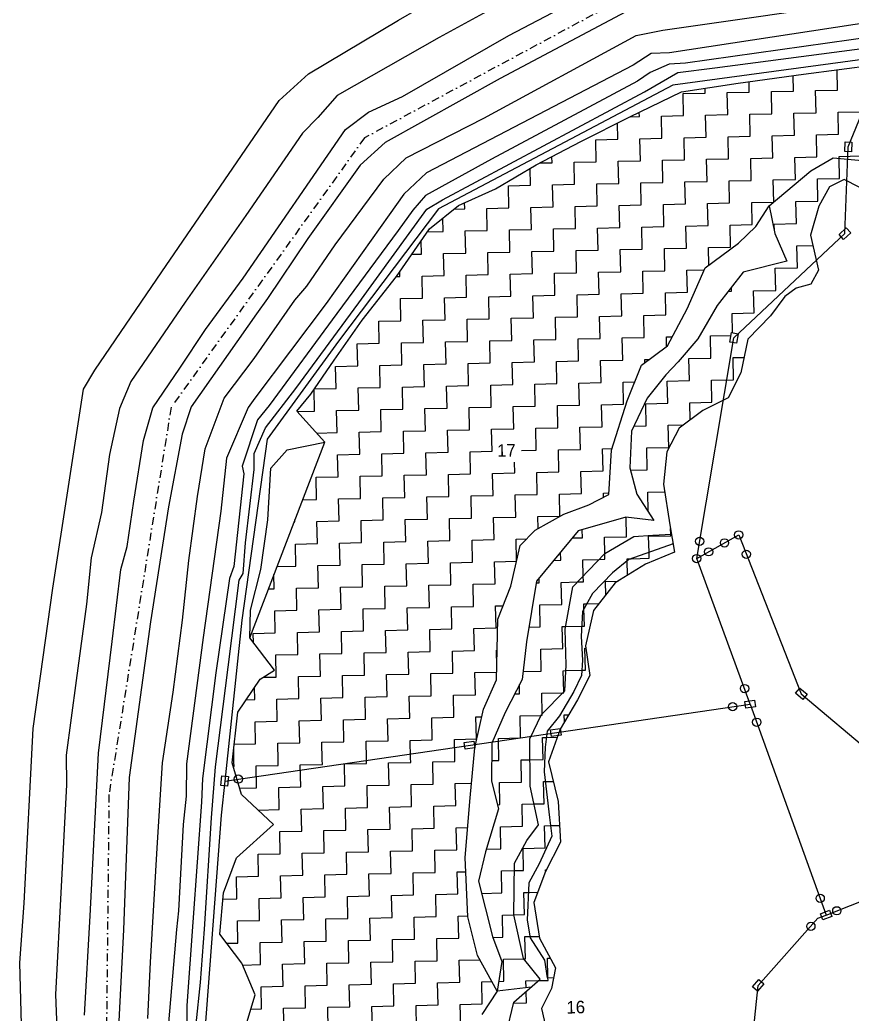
# Model space of a CAD drawing. Header units: metres. Extents: x 307416 to 309442, y 1927193 to 1928840.
# Drawn here: x 307416 to 307945, y 1927601 to 1928232 of the extents above; entities that cross this region are included whole.
import ezdxf

# ---------------------------------------------------------------- set-up
doc = ezdxf.new("R2010")
doc.units = ezdxf.units.M
doc.linetypes.add('DASHDOT', pattern=[1, 0.5, -0.25, 0, -0.25])
for name, color, linetype in [('LINE_WATER', 4, 'Continuous'), ('POLY_HATCH', 12, 'Continuous'), ('POLY_PARCEL', 6, 'Continuous'), ('POLY_WATER', 4, 'Continuous'), ('TEXT_PARCEL', 7, 'Continuous'), ('V_BOUND_LINE', 7, 'Continuous'), ('V_BOUND_STREAM_LINE', 7, 'DASHDOT')]:
    doc.layers.add(name, color=color, linetype=linetype)
doc.styles.add('TEXT_MAP', font='')
doc.styles.get('TEXT_MAP').set_extended_font_data('Kruti Dev 050')

msp = doc.modelspace()

# ---------------------------------------------------------------- linework, layer by layer
for points in [[(307944.34, 1928154.6), (307944.1, 1928148.45), (307939.85, 1928148.61), (307940.09, 1928154.76)], [(307943.67, 1928097.02), (307939.19, 1928092.81), (307936.28, 1928095.91), (307940.76, 1928100.12)], [(307872.11, 1928032.89), (307871.09, 1928026.82), (307866.89, 1928027.53), (307867.92, 1928033.6)], [(307911.31, 1927807.83), (307916, 1927803.86), (307913.25, 1927800.61), (307908.56, 1927804.59)], [(307883.18, 1927795.96), (307877.09, 1927795.07), (307876.48, 1927799.28), (307882.56, 1927800.17)], [(307753.01, 1927781.19), (307759.1, 1927782.08), (307759.71, 1927777.87), (307753.63, 1927776.98)], [(307698.13, 1927773.15), (307704.21, 1927774.04), (307704.83, 1927769.83), (307698.74, 1927768.94)], [(307543.5, 1927745.88), (307544.15, 1927752), (307548.38, 1927751.54), (307547.73, 1927745.43)], [(307924.46, 1927664.47), (307930.19, 1927666.72), (307931.75, 1927662.76), (307926.02, 1927660.51)], [(307881.3, 1927618.05), (307885.39, 1927622.65), (307888.57, 1927619.82), (307884.48, 1927615.22)]]:
    msp.add_lwpolyline(points, close=True)
for centre in [(307872.51, 1927905.08), (307847.68, 1927901.02), (307863.47, 1927899.99), (307853.45, 1927894.34), (307877.36, 1927892.78), (307845.82, 1927890.04), (307876.21, 1927807.46), (307868.66, 1927795.98), (307883.98, 1927786.1), (307554.55, 1927749.97), (307924.28, 1927674.23), (307934.84, 1927666.29), (307918.35, 1927656.46)]:
    msp.add_circle(centre, 2.63)
at = {"layer": 'LINE_WATER'}
for p, q in [((307768.01, 1928268.06), (307682.15, 1928220.96)), ((307726.53, 1928222.31), (307795.94, 1928258.85)), ((307824.22, 1928225.76), (307963.18, 1928245.88)), ((307800.86, 1928237.42), (307720.98, 1928194.97)), ((307965.95, 1928232.23), (307828.59, 1928211.27)), ((307658.84, 1928183.61), (307726.53, 1928222.31)), ((307710.5, 1928169.9), (307807.36, 1928222.41)), ((307807.36, 1928222.41), (307824.22, 1928225.76)), ((307966.71, 1928222.74), (307838.7, 1928204.66)), ((307682.15, 1928220.96), (307617.4, 1928184.26)), ((307816.91, 1928210.84), (307805.38, 1928203.52)), ((307828.59, 1928211.27), (307816.91, 1928210.84)), ((307857.25, 1928201.77), (307960.8, 1928215.47)), ((307805.38, 1928203.52), (307674.16, 1928135.15)), ((307828.22, 1928204.03), (307816.25, 1928198.86)), ((307838.7, 1928204.66), (307828.22, 1928204.03)), ((307816.25, 1928198.86), (307808.27, 1928193.24)), ((307812.57, 1928186.59), (307833.91, 1928198.8)), ((307833.91, 1928198.8), (307857.25, 1928201.77)), ((307720.98, 1928194.97), (307647.91, 1928154.34)), ((307808.27, 1928193.24), (307715.48, 1928143.84)), ((307617.4, 1928184.26), (307605.17, 1928170.17)), ((307684.22, 1928117.97), (307812.57, 1928186.59)), ((307637.34, 1928173.58), (307658.84, 1928183.61)), ((307622.71, 1928162.54), (307637.34, 1928173.58)), ((307605.17, 1928170.17), (307595.43, 1928160.27)), ((307661.27, 1928144.65), (307710.5, 1928169.9)), ((307557.69, 1928068.23), (307622.71, 1928162.54)), ((307595.43, 1928160.27), (307559.22, 1928107.94)), ((307647.91, 1928154.34), (307632.06, 1928139.91)), ((307632.06, 1928139.91), (307598.69, 1928093.45)), ((307646.96, 1928131.03), (307661.27, 1928144.65)), ((307715.48, 1928143.84), (307673.5, 1928120.63)), ((307674.16, 1928135.15), (307659.81, 1928121.52)), ((307616.07, 1928089.28), (307646.96, 1928131.03)), ((307659.81, 1928121.52), (307650.39, 1928108.31)), ((307673.5, 1928120.63), (307665.34, 1928111.3)), ((307674.39, 1928112.05), (307684.22, 1928117.97)), ((307631.09, 1928052.47), (307674.39, 1928112.05)), ((307665.34, 1928111.3), (307656.2, 1928098.49)), ((307559.22, 1928107.94), (307520.73, 1928052.97)), ((307650.39, 1928108.31), (307610.3, 1928052)), ((307656.2, 1928098.49), (307617.13, 1928045.77)), ((307598.69, 1928093.45), (307573.16, 1928055.17)), ((307598.15, 1928063.18), (307616.07, 1928089.28)), ((307533.71, 1928035.54), (307557.69, 1928068.23)), ((307590.47, 1928054.1), (307598.15, 1928063.18)), ((307520.73, 1928052.97), (307486.29, 1928002.48)), ((307564.51, 1928017.23), (307590.47, 1928054.1)), ((307610.3, 1928052), (307565.03, 1927991.95)), ((307573.16, 1928055.17), (307566, 1928045.59)), ((307591.13, 1927998), (307631.09, 1928052.47)), ((307566, 1928045.59), (307524.5, 1927986.42)), ((307617.13, 1928045.77), (307574.07, 1927987.26)), ((307517.31, 1928011.03), (307533.71, 1928035.54)), ((307545.55, 1927991.88), (307564.51, 1928017.23)), ((307500.15, 1927985.72), (307517.31, 1928011.03)), ((307486.29, 1928002.48), (307479.04, 1927985.4)), ((307571.9, 1927973.04), (307591.13, 1927998)), ((307533.46, 1927959.71), (307545.55, 1927991.88)), ((307565.03, 1927991.95), (307560.71, 1927986.1)), ((307479.04, 1927985.4), (307472.7, 1927956.07)), ((307494.28, 1927965.05), (307500.15, 1927985.72)), ((307524.5, 1927986.42), (307518.81, 1927969.11)), ((307560.71, 1927986.1), (307547.1, 1927953.73)), ((307574.07, 1927987.26), (307566.7, 1927978.21)), ((307566.7, 1927978.21), (307556.99, 1927948.81)), ((307564.69, 1927956.83), (307571.9, 1927973.04)), ((307488.15, 1927926.43), (307494.28, 1927965.05)), ((307518.81, 1927969.11), (307510.26, 1927922.94)), ((307528.7, 1927929.38), (307533.46, 1927959.71)), ((307564.51, 1927946.61), (307564.69, 1927956.83)), ((307472.7, 1927956.07), (307467.57, 1927919.27)), ((307547.1, 1927953.73), (307543.39, 1927920.26)), ((307556.99, 1927948.81), (307558.03, 1927943.93)), ((307559.17, 1927900.08), (307564.51, 1927946.61)), ((307558.03, 1927943.93), (307551.76, 1927885.03)), ((307484, 1927897.79), (307488.15, 1927926.43)), ((307523, 1927888.83), (307528.7, 1927929.38)), ((307467.57, 1927919.27), (307461.09, 1927890.59)), ((307510.26, 1927922.94), (307498.81, 1927849.97)), ((307543.39, 1927920.26), (307532.16, 1927839.91)), ((307557.61, 1927880.54), (307559.17, 1927900.08)), ((307479.79, 1927883.1), (307484, 1927897.79)), ((307461.09, 1927890.59), (307458.12, 1927861.07)), ((307519.05, 1927850.9), (307523, 1927888.83)), ((307474.47, 1927837.39), (307479.79, 1927883.1)), ((307551.76, 1927885.03), (307548.88, 1927877.41)), ((307548.88, 1927877.41), (307540.25, 1927817.4)), ((307548.17, 1927821.05), (307555.18, 1927876.38)), ((307555.18, 1927876.38), (307557.61, 1927880.54)), ((307458.12, 1927861.07), (307451.43, 1927812.62)), ((307498.81, 1927849.97), (307485.23, 1927751)), ((307513.21, 1927805.18), (307519.05, 1927850.9)), ((307465.69, 1927766.42), (307474.47, 1927837.39)), ((307532.16, 1927839.91), (307521.59, 1927759.58)), ((307540.01, 1927757.74), (307548.17, 1927821.05)), ((307451.43, 1927812.62), (307445.12, 1927765.08)), ((307540.25, 1927817.4), (307531.77, 1927750.24)), ((307506.32, 1927760.21), (307513.21, 1927805.18)), ((307445.12, 1927765.08), (307445.27, 1927746.22)), ((307460.35, 1927663.1), (307465.69, 1927766.42)), ((307503.29, 1927709.77), (307506.32, 1927760.21)), ((307521.59, 1927759.58), (307521.38, 1927739.18)), ((307537.54, 1927725.32), (307540.01, 1927757.74)), ((307485.23, 1927751), (307481.55, 1927654.18)), ((307531.77, 1927750.24), (307531.18, 1927735.24)), ((307445.27, 1927746.22), (307441.92, 1927681.7)), ((307521.38, 1927739.18), (307519.48, 1927721.05)), ((307531.18, 1927735.24), (307525.56, 1927659.11)), ((307532.99, 1927654.66), (307537.54, 1927725.32)), ((307519.48, 1927721.05), (307516.57, 1927666.22)), ((307498.77, 1927633.72), (307503.29, 1927709.77)), ((307441.92, 1927681.7), (307438.39, 1927613.04)), ((307516.57, 1927666.22), (307515.35, 1927654.51)), ((307456.83, 1927600), (307460.35, 1927663.1)), ((307481.55, 1927654.18), (307478.23, 1927587.84)), ((307515.35, 1927654.51), (307510.24, 1927595.03)), ((307525.56, 1927659.11), (307521.82, 1927606.11)), ((307530.42, 1927620.78), (307532.99, 1927654.66)), ((307497.1, 1927597.91), (307498.77, 1927633.72)), ((307527.68, 1927594.59), (307530.42, 1927620.78)), ((307438.39, 1927613.04), (307440.32, 1927561.16)), ((307521.82, 1927606.11), (307521.94, 1927582.64))]:
    msp.add_line(p, q, dxfattribs=at)
at = {"layer": 'POLY_HATCH'}
for p, q in [((307913.62, 1928197.77), (307960.08, 1928203.89)), ((307872.07, 1928192.11), (307913.62, 1928197.77)), ((307836.14, 1928186.57), (307872.07, 1928192.11)), ((307803.26, 1928170.56), (307836.14, 1928186.57)), ((307772.13, 1928154.95), (307803.26, 1928170.56)), ((307743.8, 1928140.09), (307772.13, 1928154.95)), ((307717.94, 1928124.94), (307743.8, 1928140.09)), ((307918.24, 1928136.45), (307932.53, 1928144.72)), ((307932.53, 1928144.72), (307951.02, 1928142.96)), ((307891.96, 1928114.09), (307918.24, 1928136.45)), ((307939.55, 1928130.88), (307930.29, 1928126.14)), ((307949.02, 1928126.02), (307939.55, 1928130.88)), ((307694.43, 1928114.41), (307717.94, 1928124.94)), ((307930.29, 1928126.14), (307923.34, 1928113.96)), ((307675.95, 1928099.43), (307694.43, 1928114.41)), ((307883.42, 1928101.06), (307891.96, 1928114.09)), ((307891.96, 1928114.09), (307895.55, 1928096.52)), ((307923.34, 1928113.96), (307918.13, 1928095.41)), ((307654.99, 1928069.28), (307675.95, 1928099.43)), ((307872.43, 1928090.39), (307883.42, 1928101.06)), ((307895.55, 1928096.52), (307903.16, 1928079.04)), ((307851.11, 1928074.68), (307872.43, 1928090.39)), ((307918.13, 1928095.41), (307923.17, 1928073.35)), ((307903.16, 1928079.04), (307875.24, 1928072)), ((307839.65, 1928048.76), (307851.11, 1928074.68)), ((307875.24, 1928072), (307858.86, 1928050.78)), ((307923.17, 1928073.35), (307918.28, 1928064.42)), ((307633.27, 1928041.58), (307654.99, 1928069.28)), ((307918.28, 1928064.42), (307908.98, 1928061.81)), ((307908.98, 1928061.81), (307901.87, 1928056.58)), ((307901.87, 1928056.58), (307892.78, 1928044.35)), ((307827.34, 1928025.22), (307839.65, 1928048.76)), ((307858.86, 1928050.78), (307846.49, 1928029.65)), ((307615.37, 1928016.07), (307633.27, 1928041.58)), ((307892.78, 1928044.35), (307878.4, 1928029.34)), ((307846.49, 1928029.65), (307833.99, 1928014.94)), ((307878.4, 1928029.34), (307873.78, 1928008.13)), ((307810.77, 1928012.82), (307827.34, 1928025.22)), ((307600.55, 1927994.49), (307615.37, 1928016.07)), ((307833.99, 1928014.94), (307826.15, 1928006.74)), ((307801.64, 1927990.16), (307810.77, 1928012.82)), ((307873.78, 1928008.13), (307865.84, 1927992.19)), ((307826.15, 1928006.74), (307814.44, 1927992.05)), ((307591.82, 1927983.59), (307600.55, 1927994.49)), ((307791.68, 1927958.95), (307801.64, 1927990.16)), ((307814.44, 1927992.05), (307804.48, 1927970.97)), ((307865.84, 1927992.19), (307849.7, 1927984.09)), ((307609.48, 1927964.1), (307591.82, 1927983.59)), ((307849.7, 1927984.09), (307834.71, 1927972.8)), ((307804.48, 1927970.97), (307803.39, 1927947.68)), ((307834.71, 1927972.8), (307826.74, 1927957.93)), ((307561.77, 1927839.79), (307609.48, 1927964.1)), ((307585.68, 1927959.21), (307609.48, 1927964.1)), ((307609.48, 1927964.1), (307609.48, 1927964.1)), ((307575.21, 1927947.57), (307585.68, 1927959.21)), ((307789.9, 1927930.84), (307791.68, 1927958.95)), ((307826.74, 1927957.93), (307824.79, 1927937.31)), ((307573.3, 1927914.68), (307575.21, 1927947.57)), ((307803.39, 1927947.68), (307807.77, 1927930.93)), ((307824.79, 1927937.31), (307828.84, 1927911.49)), ((307777.21, 1927924.14), (307789.9, 1927930.84)), ((307807.77, 1927930.93), (307818.56, 1927914.33)), ((307761.3, 1927918.17), (307777.21, 1927924.14)), ((307568.9, 1927883.15), (307573.3, 1927914.68)), ((307743.07, 1927908.14), (307761.3, 1927918.17)), ((307800.87, 1927916.34), (307770.58, 1927907.65)), ((307818.56, 1927914.33), (307800.87, 1927916.34)), ((307733.66, 1927898.31), (307743.07, 1927908.14)), ((307770.58, 1927907.65), (307744.01, 1927875.78)), ((307828.84, 1927911.49), (307831.63, 1927894.18)), ((307787.5, 1927893.31), (307805.85, 1927904.11)), ((307805.85, 1927904.11), (307817.85, 1927904.92)), ((307817.85, 1927904.92), (307829.8, 1927905.55)), ((307727.81, 1927872.51), (307733.66, 1927898.31)), ((307830.79, 1927899.4), (307802.69, 1927889.44)), ((307831.63, 1927894.18), (307813.34, 1927886.57)), ((307767.2, 1927872.1), (307787.5, 1927893.31)), ((307802.69, 1927889.44), (307792.33, 1927881.05)), ((307562.26, 1927857.19), (307568.9, 1927883.15)), ((307792.33, 1927881.05), (307779.7, 1927867.85)), ((307813.34, 1927886.57), (307794.08, 1927874.65)), ((307744.01, 1927875.78), (307737.65, 1927837.13)), ((307794.08, 1927874.65), (307780.29, 1927856.98)), ((307719.46, 1927851.47), (307727.81, 1927872.51)), ((307762.33, 1927845.21), (307767.2, 1927872.1)), ((307779.7, 1927867.85), (307773.15, 1927856.49)), ((307561.77, 1927839.79), (307562.26, 1927857.19)), ((307773.15, 1927856.49), (307772.49, 1927840.49)), ((307780.29, 1927856.98), (307775.17, 1927834.69)), ((307718.7, 1927812.95), (307719.46, 1927851.47)), ((307762.84, 1927822.26), (307762.33, 1927845.21)), ((307561.77, 1927839.79), (307561.77, 1927839.79)), ((307561.77, 1927839.79), (307561.77, 1927839.79)), ((307577.45, 1927819.1), (307561.77, 1927839.79)), ((307737.65, 1927837.13), (307734.81, 1927813.32)), ((307772.49, 1927840.49), (307773.16, 1927825.55)), ((307775.17, 1927834.69), (307777.99, 1927815.78)), ((307773.16, 1927825.55), (307772.7, 1927815.68)), ((307568.46, 1927813.51), (307577.45, 1927819.1)), ((307762.07, 1927806.04), (307762.84, 1927822.26)), ((307554.23, 1927792.58), (307568.46, 1927813.51)), ((307710.29, 1927794.31), (307718.7, 1927812.95)), ((307734.81, 1927813.32), (307724.05, 1927792.23)), ((307772.7, 1927815.68), (307767.82, 1927805.71)), ((307777.99, 1927815.78), (307770.04, 1927800.38)), ((307747.1, 1927790.95), (307762.07, 1927806.04)), ((307767.82, 1927805.71), (307758.64, 1927790.2)), ((307770.04, 1927800.38), (307758.95, 1927781.7)), ((307550.67, 1927760.36), (307554.23, 1927792.58)), ((307704.83, 1927769.83), (307710.29, 1927794.31)), ((307724.05, 1927792.23), (307715.65, 1927772.79)), ((307739.79, 1927775.49), (307747.1, 1927790.95)), ((307758.64, 1927790.2), (307750.69, 1927780.51)), ((307750.69, 1927780.51), (307749.56, 1927770.28)), ((307758.95, 1927781.7), (307751.65, 1927760.96)), ((307739.91, 1927745.43), (307739.79, 1927775.49)), ((307701.91, 1927737.97), (307704.83, 1927769.83)), ((307715.65, 1927772.79), (307715.39, 1927748.72)), ((307749.56, 1927770.28), (307748.89, 1927754.63)), ((307751.65, 1927760.96), (307757.83, 1927735.72)), ((307556.51, 1927740.24), (307550.67, 1927760.36)), ((307748.89, 1927754.63), (307752.21, 1927725.53)), ((307715.39, 1927748.72), (307719.78, 1927731.17)), ((307745.37, 1927720.95), (307739.91, 1927745.43)), ((307576.83, 1927721.19), (307556.51, 1927740.24)), ((307698.74, 1927700.2), (307701.91, 1927737.97)), ((307757.83, 1927735.72), (307759.2, 1927709.83)), ((307719.78, 1927731.17), (307711.57, 1927703.71)), ((307752.21, 1927725.53), (307753.83, 1927713.67)), ((307553.3, 1927700.05), (307576.83, 1927721.19)), ((307737.93, 1927710.95), (307745.37, 1927720.95)), ((307730.05, 1927696.57), (307737.93, 1927710.95)), ((307753.83, 1927713.67), (307745.72, 1927696.15)), ((307759.2, 1927709.83), (307749.72, 1927691.19)), ((307545.06, 1927677.76), (307553.3, 1927700.05)), ((307700.37, 1927662.54), (307698.74, 1927700.2)), ((307711.57, 1927703.71), (307707.17, 1927685.16)), ((307729.69, 1927663.76), (307730.05, 1927696.57)), ((307745.72, 1927696.15), (307739.19, 1927684.1)), ((307707.17, 1927685.16), (307715.96, 1927650.06)), ((307749.72, 1927691.19), (307742.4, 1927671.52)), ((307739.19, 1927684.1), (307738.01, 1927660.28)), ((307542.85, 1927651.52), (307545.06, 1927677.76)), ((307742.4, 1927671.52), (307745.84, 1927648.89)), ((307706.53, 1927637.81), (307700.37, 1927662.54)), ((307735.77, 1927636.02), (307729.69, 1927663.76)), ((307738.01, 1927660.28), (307739.96, 1927649.1)), ((307556.83, 1927633.07), (307542.85, 1927651.52)), ((307715.96, 1927650.06), (307721.93, 1927634.15)), ((307739.96, 1927649.1), (307749.11, 1927635.02)), ((307745.84, 1927648.89), (307756.15, 1927630.15)), ((307719.06, 1927615.26), (307706.53, 1927637.81)), ((307746.32, 1927622.84), (307735.77, 1927636.02)), ((307749.11, 1927635.02), (307750.72, 1927623.66)), ((307565.27, 1927613.01), (307556.83, 1927633.07)), ((307721.93, 1927634.15), (307719.06, 1927615.26)), ((307756.15, 1927630.15), (307753.5, 1927617)), ((307729.7, 1927608.26), (307746.32, 1927622.84)), ((307750.72, 1927623.66), (307754.89, 1927623.88)), ((307740.62, 1927617.83), (307719.06, 1927615.26)), ((307753.5, 1927617), (307747.09, 1927604.3)), ((307559.9, 1927595.24), (307565.27, 1927613.01)), ((307719.06, 1927615.26), (307709.38, 1927600.33)), ((307724.69, 1927587.92), (307729.7, 1927608.26)), ((307747.09, 1927604.3), (307750.94, 1927587.55))]:
    msp.add_line(p, q, dxfattribs=at)
at = {"layer": 'POLY_HATCH', "linetype": 'Continuous'}
for p, q in [((307907.28, 1928187.01), (307907.06, 1928196.87)), ((307935.33, 1928187.63), (307935.05, 1928200.59)), ((307879.22, 1928186.39), (307879.07, 1928193.06)), ((307837.13, 1928185.46), (307851.16, 1928185.77)), ((307837.44, 1928171.43), (307837.13, 1928185.46)), ((307851.16, 1928185.77), (307851.09, 1928188.87)), ((307865.19, 1928186.08), (307879.22, 1928186.39)), ((307865.5, 1928172.05), (307865.19, 1928186.08)), ((307893.25, 1928186.7), (307907.28, 1928187.01)), ((307893.56, 1928172.67), (307893.25, 1928186.7)), ((307921.31, 1928187.32), (307935.33, 1928187.63)), ((307921.62, 1928173.29), (307921.31, 1928187.32)), ((307809.38, 1928170.81), (307809.32, 1928173.51)), ((307851.47, 1928171.74), (307865.5, 1928172.05)), ((307851.78, 1928157.71), (307851.47, 1928171.74)), ((307879.53, 1928172.36), (307893.56, 1928172.67)), ((307879.84, 1928158.33), (307879.53, 1928172.36)), ((307907.59, 1928172.98), (307921.62, 1928173.29)), ((307907.9, 1928158.95), (307907.59, 1928172.98)), ((307935.65, 1928173.6), (307949.67, 1928173.91)), ((307935.96, 1928159.57), (307935.65, 1928173.6)), ((307795.66, 1928156.47), (307795.44, 1928166.64)), ((307803.5, 1928170.68), (307809.38, 1928170.81)), ((307823.41, 1928171.12), (307837.44, 1928171.43)), ((307823.72, 1928157.09), (307823.41, 1928171.12)), ((307893.87, 1928158.64), (307907.9, 1928158.95)), ((307921.93, 1928159.26), (307935.96, 1928159.57)), ((307922.24, 1928145.23), (307921.93, 1928159.26)), ((307781.63, 1928156.16), (307795.66, 1928156.47)), ((307781.95, 1928142.13), (307781.63, 1928156.16)), ((307809.69, 1928156.78), (307823.72, 1928157.09)), ((307810, 1928142.75), (307809.69, 1928156.78)), ((307837.75, 1928157.4), (307851.78, 1928157.71)), ((307838.06, 1928143.37), (307837.75, 1928157.4)), ((307865.81, 1928158.02), (307879.84, 1928158.33)), ((307866.12, 1928143.99), (307865.81, 1928158.02)), ((307894.18, 1928144.61), (307893.87, 1928158.64)), ((307746.17, 1928141.34), (307753.89, 1928141.51)), ((307753.89, 1928141.51), (307753.8, 1928145.34)), ((307767.92, 1928141.82), (307781.95, 1928142.13)), ((307768.23, 1928127.79), (307767.92, 1928141.82)), ((307795.97, 1928142.44), (307810, 1928142.75)), ((307796.28, 1928128.41), (307795.97, 1928142.44)), ((307824.03, 1928143.06), (307838.06, 1928143.37)), ((307824.34, 1928129.03), (307824.03, 1928143.06)), ((307852.09, 1928143.68), (307866.12, 1928143.99)), ((307852.4, 1928129.65), (307852.09, 1928143.68)), ((307880.15, 1928144.3), (307894.18, 1928144.61)), ((307880.46, 1928130.27), (307880.15, 1928144.3)), ((307908.21, 1928144.92), (307922.24, 1928145.23)), ((307908.52, 1928130.89), (307908.21, 1928144.92)), ((307936.27, 1928145.54), (307950.3, 1928145.85)), ((307936.29, 1928144.37), (307936.27, 1928145.54)), ((307936.58, 1928131.51), (307936.29, 1928144.37)), ((307740.17, 1928127.17), (307739.93, 1928137.83)), ((307754.2, 1928127.48), (307768.23, 1928127.79)), ((307754.51, 1928113.45), (307754.2, 1928127.48)), ((307782.26, 1928128.1), (307796.28, 1928128.41)), ((307782.57, 1928114.07), (307782.26, 1928128.1)), ((307810.31, 1928128.72), (307824.34, 1928129.03)), ((307810.62, 1928114.69), (307810.31, 1928128.72)), ((307838.37, 1928129.34), (307852.4, 1928129.65)), ((307838.68, 1928115.31), (307838.37, 1928129.34)), ((307866.43, 1928129.96), (307880.46, 1928130.27)), ((307866.74, 1928115.93), (307866.43, 1928129.96)), ((307894.49, 1928130.58), (307908.52, 1928130.89)), ((307894.8, 1928116.55), (307894.49, 1928130.58)), ((307922.55, 1928131.2), (307936.58, 1928131.51)), ((307922.86, 1928117.17), (307922.55, 1928131.2)), ((307726.14, 1928126.86), (307740.17, 1928127.17)), ((307726.45, 1928112.83), (307726.14, 1928126.86)), ((307698.39, 1928112.21), (307698.3, 1928116.15)), ((307796.6, 1928114.38), (307810.62, 1928114.69)), ((307824.65, 1928115), (307838.68, 1928115.31)), ((307824.96, 1928100.97), (307824.65, 1928115)), ((307852.71, 1928115.62), (307866.74, 1928115.93)), ((307853.02, 1928101.59), (307852.71, 1928115.62)), ((307880.77, 1928116.24), (307894.8, 1928116.55)), ((307881.08, 1928102.21), (307880.77, 1928116.24)), ((307908.83, 1928116.86), (307922.86, 1928117.17)), ((307909.14, 1928102.83), (307908.83, 1928116.86)), ((307691.52, 1928112.06), (307698.39, 1928112.21)), ((307712.42, 1928112.52), (307726.45, 1928112.83)), ((307712.73, 1928098.49), (307712.42, 1928112.52)), ((307740.48, 1928113.14), (307754.51, 1928113.45)), ((307740.79, 1928099.11), (307740.48, 1928113.14)), ((307768.54, 1928113.76), (307782.57, 1928114.07)), ((307768.85, 1928099.73), (307768.54, 1928113.76)), ((307796.91, 1928100.35), (307796.6, 1928114.38)), ((307684.67, 1928097.87), (307684.48, 1928106.35)), ((307867.05, 1928101.9), (307881.08, 1928102.21)), ((307895.11, 1928102.52), (307909.14, 1928102.83)), ((307895.2, 1928098.22), (307895.11, 1928102.52)), ((307674.71, 1928097.65), (307684.67, 1928097.87)), ((307698.7, 1928098.18), (307712.73, 1928098.49)), ((307699.01, 1928084.15), (307698.7, 1928098.18)), ((307726.76, 1928098.8), (307740.79, 1928099.11)), ((307727.07, 1928084.77), (307726.76, 1928098.8)), ((307754.82, 1928099.42), (307768.85, 1928099.73)), ((307755.13, 1928085.39), (307754.82, 1928099.42)), ((307782.88, 1928100.04), (307796.91, 1928100.35)), ((307783.19, 1928086.01), (307782.88, 1928100.04)), ((307810.93, 1928100.66), (307824.96, 1928100.97)), ((307811.25, 1928086.63), (307810.93, 1928100.66)), ((307838.99, 1928101.28), (307853.02, 1928101.59)), ((307839.3, 1928087.25), (307838.99, 1928101.28)), ((307867.36, 1928087.87), (307867.05, 1928101.9)), ((307670.95, 1928083.53), (307670.77, 1928091.98)), ((307664.8, 1928083.39), (307670.95, 1928083.53)), ((307684.98, 1928083.84), (307699.01, 1928084.15)), ((307685.29, 1928069.81), (307684.98, 1928083.84)), ((307713.04, 1928084.46), (307727.07, 1928084.77)), ((307713.35, 1928070.43), (307713.04, 1928084.46)), ((307741.1, 1928085.08), (307755.13, 1928085.39)), ((307741.41, 1928071.05), (307741.1, 1928085.08)), ((307769.16, 1928085.7), (307783.19, 1928086.01)), ((307769.47, 1928071.67), (307769.16, 1928085.7)), ((307797.22, 1928086.32), (307811.25, 1928086.63)), ((307797.53, 1928072.29), (307797.22, 1928086.32)), ((307825.27, 1928086.94), (307839.3, 1928087.25)), ((307825.58, 1928072.91), (307825.27, 1928086.94)), ((307853.33, 1928087.56), (307867.36, 1928087.87)), ((307853.58, 1928076.49), (307853.33, 1928087.56)), ((307909.45, 1928088.81), (307919.59, 1928089.03)), ((307909.76, 1928074.78), (307909.45, 1928088.81)), ((307657.23, 1928069.19), (307657.16, 1928072.42)), ((307699.32, 1928070.12), (307713.35, 1928070.43)), ((307727.38, 1928070.74), (307741.41, 1928071.05)), ((307727.69, 1928056.71), (307727.38, 1928070.74)), ((307755.44, 1928071.36), (307769.47, 1928071.67)), ((307755.75, 1928057.33), (307755.44, 1928071.36)), ((307783.5, 1928071.98), (307797.53, 1928072.29)), ((307783.81, 1928057.95), (307783.5, 1928071.98)), ((307811.56, 1928072.6), (307825.58, 1928072.91)), ((307811.87, 1928058.57), (307811.56, 1928072.6)), ((307839.61, 1928073.22), (307850.58, 1928073.47)), ((307839.92, 1928059.2), (307839.61, 1928073.22)), ((307895.73, 1928074.47), (307909.76, 1928074.78)), ((307896.04, 1928060.44), (307895.73, 1928074.47)), ((307654.87, 1928069.14), (307657.23, 1928069.19)), ((307671.26, 1928069.5), (307685.29, 1928069.81)), ((307671.57, 1928055.47), (307671.26, 1928069.5)), ((307699.63, 1928056.09), (307699.32, 1928070.12)), ((307769.78, 1928057.64), (307783.81, 1928057.95)), ((307797.84, 1928058.26), (307811.87, 1928058.57)), ((307798.15, 1928044.24), (307797.84, 1928058.26)), ((307825.9, 1928058.89), (307839.92, 1928059.2)), ((307826.21, 1928044.86), (307825.9, 1928058.89)), ((307865.8, 1928059.77), (307867.98, 1928059.82)), ((307867.98, 1928059.82), (307867.92, 1928062.52)), ((307882.01, 1928060.13), (307896.04, 1928060.44)), ((307882.32, 1928046.1), (307882.01, 1928060.13)), ((307657.55, 1928055.16), (307671.57, 1928055.47)), ((307657.86, 1928041.13), (307657.55, 1928055.16)), ((307685.6, 1928055.78), (307699.63, 1928056.09)), ((307685.91, 1928041.75), (307685.6, 1928055.78)), ((307713.66, 1928056.4), (307727.69, 1928056.71)), ((307713.97, 1928042.37), (307713.66, 1928056.4)), ((307741.72, 1928057.02), (307755.75, 1928057.33)), ((307742.03, 1928042.99), (307741.72, 1928057.02)), ((307770.09, 1928043.61), (307769.78, 1928057.64)), ((307868.29, 1928045.79), (307882.32, 1928046.1)), ((307868.56, 1928033.49), (307868.29, 1928045.79)), ((307643.83, 1928040.82), (307657.86, 1928041.13)), ((307644.14, 1928026.79), (307643.83, 1928040.82)), ((307671.88, 1928041.44), (307685.91, 1928041.75)), ((307672.2, 1928027.41), (307671.88, 1928041.44)), ((307699.94, 1928042.06), (307713.97, 1928042.37)), ((307700.25, 1928028.03), (307699.94, 1928042.06)), ((307728, 1928042.68), (307742.03, 1928042.99)), ((307728.31, 1928028.65), (307728, 1928042.68)), ((307756.06, 1928043.3), (307770.09, 1928043.61)), ((307756.37, 1928029.27), (307756.06, 1928043.3)), ((307784.12, 1928043.92), (307798.15, 1928044.24)), ((307784.43, 1928029.9), (307784.12, 1928043.92)), ((307812.18, 1928044.55), (307826.21, 1928044.86)), ((307812.49, 1928030.52), (307812.18, 1928044.55)), ((307630.11, 1928026.48), (307644.14, 1928026.79)), ((307630.42, 1928012.45), (307630.11, 1928026.48)), ((307658.17, 1928027.1), (307672.2, 1928027.41)), ((307658.48, 1928013.07), (307658.17, 1928027.1)), ((307686.22, 1928027.72), (307700.25, 1928028.03)), ((307686.53, 1928013.69), (307686.22, 1928027.72)), ((307714.28, 1928028.34), (307728.31, 1928028.65)), ((307714.59, 1928014.31), (307714.28, 1928028.34)), ((307742.34, 1928028.96), (307756.37, 1928029.27)), ((307742.65, 1928014.94), (307742.34, 1928028.96)), ((307770.4, 1928029.59), (307784.43, 1928029.9)), ((307770.71, 1928015.56), (307770.4, 1928029.59)), ((307798.46, 1928030.21), (307812.49, 1928030.52)), ((307798.77, 1928016.18), (307798.46, 1928030.21)), ((307826.52, 1928030.83), (307830.32, 1928030.91)), ((307826.65, 1928024.7), (307826.52, 1928030.83)), ((307854.57, 1928031.45), (307867.6, 1928031.74)), ((307854.88, 1928017.42), (307854.57, 1928031.45)), ((307672.51, 1928013.38), (307686.53, 1928013.69)), ((307700.56, 1928014), (307714.59, 1928014.31)), ((307700.87, 1927999.98), (307700.56, 1928014)), ((307728.62, 1928014.62), (307742.65, 1928014.94)), ((307728.93, 1928000.6), (307728.62, 1928014.62)), ((307756.68, 1928015.25), (307770.71, 1928015.56)), ((307756.99, 1928001.22), (307756.68, 1928015.25)), ((307784.74, 1928015.87), (307798.77, 1928016.18)), ((307785.05, 1928001.84), (307784.74, 1928015.87)), ((307812.8, 1928016.49), (307815.76, 1928016.55)), ((307812.84, 1928014.37), (307812.8, 1928016.49)), ((307840.86, 1928017.11), (307854.88, 1928017.42)), ((307841.17, 1928003.08), (307840.86, 1928017.11)), ((307868.91, 1928017.73), (307875.9, 1928017.88)), ((307869.22, 1928003.7), (307868.91, 1928017.73)), ((307616.39, 1928012.14), (307630.42, 1928012.45)), ((307616.7, 1927998.11), (307616.39, 1928012.14)), ((307644.45, 1928012.76), (307658.48, 1928013.07)), ((307644.76, 1927998.73), (307644.45, 1928012.76)), ((307672.82, 1927999.35), (307672.51, 1928013.38)), ((307742.96, 1928000.91), (307756.99, 1928001.22)), ((307771.02, 1928001.53), (307785.05, 1928001.84)), ((307771.33, 1927987.5), (307771.02, 1928001.53)), ((307799.08, 1928002.15), (307806.54, 1928002.31)), ((307799.39, 1927988.12), (307799.08, 1928002.15)), ((307827.14, 1928002.77), (307841.17, 1928003.08)), ((307827.45, 1927988.74), (307827.14, 1928002.77)), ((307855.19, 1928003.39), (307869.22, 1928003.7)), ((307855.51, 1927989.36), (307855.19, 1928003.39)), ((307602.98, 1927983.77), (307602.67, 1927997.59)), ((307602.82, 1927997.81), (307616.7, 1927998.11)), ((307630.73, 1927998.42), (307644.76, 1927998.73)), ((307631.04, 1927984.39), (307630.73, 1927998.42)), ((307658.79, 1927999.04), (307672.82, 1927999.35)), ((307659.1, 1927985.01), (307658.79, 1927999.04)), ((307686.85, 1927999.66), (307700.87, 1927999.98)), ((307687.16, 1927985.64), (307686.85, 1927999.66)), ((307714.9, 1928000.29), (307728.93, 1928000.6)), ((307715.21, 1927986.26), (307714.9, 1928000.29)), ((307743.27, 1927986.88), (307742.96, 1928000.91)), ((307813.42, 1927988.43), (307827.45, 1927988.74)), ((307813.73, 1927974.4), (307813.42, 1927988.43)), ((307841.48, 1927989.05), (307855.51, 1927989.36)), ((307841.72, 1927978.08), (307841.48, 1927989.05)), ((307591.88, 1927983.53), (307602.98, 1927983.77)), ((307617.01, 1927984.08), (307631.04, 1927984.39)), ((307617.32, 1927970.05), (307617.01, 1927984.08)), ((307645.07, 1927984.7), (307659.1, 1927985.01)), ((307645.38, 1927970.68), (307645.07, 1927984.7)), ((307673.13, 1927985.33), (307687.16, 1927985.64)), ((307673.44, 1927971.3), (307673.13, 1927985.33)), ((307701.18, 1927985.95), (307715.21, 1927986.26)), ((307701.49, 1927971.92), (307701.18, 1927985.95)), ((307729.24, 1927986.57), (307743.27, 1927986.88)), ((307729.55, 1927972.54), (307729.24, 1927986.57)), ((307757.3, 1927987.19), (307771.33, 1927987.5)), ((307757.61, 1927973.16), (307757.3, 1927987.19)), ((307785.36, 1927987.81), (307799.39, 1927988.12)), ((307785.67, 1927973.78), (307785.36, 1927987.81)), ((307604.34, 1927969.77), (307617.32, 1927970.05)), ((307631.35, 1927970.36), (307645.38, 1927970.68)), ((307631.66, 1927956.34), (307631.35, 1927970.36)), ((307659.41, 1927970.99), (307673.44, 1927971.3)), ((307659.72, 1927956.96), (307659.41, 1927970.99)), ((307687.47, 1927971.61), (307701.49, 1927971.92)), ((307687.78, 1927957.58), (307687.47, 1927971.61)), ((307715.52, 1927972.23), (307729.55, 1927972.54)), ((307715.83, 1927958.2), (307715.52, 1927972.23)), ((307743.58, 1927972.85), (307757.61, 1927973.16)), ((307743.89, 1927958.82), (307743.58, 1927972.85)), ((307771.64, 1927973.47), (307785.67, 1927973.78)), ((307771.95, 1927959.44), (307771.64, 1927973.47)), ((307806.02, 1927974.23), (307813.73, 1927974.4)), ((307827.76, 1927974.71), (307837.53, 1927974.93)), ((307828.07, 1927960.68), (307827.76, 1927974.71)), ((307645.69, 1927956.65), (307659.72, 1927956.96)), ((307673.75, 1927957.27), (307687.78, 1927957.58)), ((307674.06, 1927943.24), (307673.75, 1927957.27)), ((307701.81, 1927957.89), (307715.83, 1927958.2)), ((307702.12, 1927943.86), (307701.81, 1927957.89)), ((307734.43, 1927958.61), (307743.89, 1927958.82)), ((307757.92, 1927959.13), (307771.95, 1927959.44)), ((307758.23, 1927945.1), (307757.92, 1927959.13)), ((307785.98, 1927959.75), (307791.98, 1927959.88)), ((307786.29, 1927945.72), (307785.98, 1927959.75)), ((307814.04, 1927960.37), (307828.07, 1927960.68)), ((307814.35, 1927946.34), (307814.04, 1927960.37)), ((307617.63, 1927956.03), (307631.66, 1927956.34)), ((307617.94, 1927942), (307617.63, 1927956.03)), ((307646, 1927942.62), (307645.69, 1927956.65)), ((307730.17, 1927944.48), (307730.02, 1927951.27)), ((307716.14, 1927944.17), (307730.17, 1927944.48)), ((307716.46, 1927930.14), (307716.14, 1927944.17)), ((307744.2, 1927944.79), (307758.23, 1927945.1)), ((307744.51, 1927930.76), (307744.2, 1927944.79)), ((307772.26, 1927945.41), (307786.29, 1927945.72)), ((307772.57, 1927931.38), (307772.26, 1927945.41)), ((307803.8, 1927946.11), (307814.35, 1927946.34)), ((307603.91, 1927941.69), (307617.94, 1927942)), ((307604.22, 1927927.66), (307603.91, 1927941.69)), ((307631.97, 1927942.31), (307646, 1927942.62)), ((307632.28, 1927928.28), (307631.97, 1927942.31)), ((307660.03, 1927942.93), (307674.06, 1927943.24)), ((307660.34, 1927928.9), (307660.03, 1927942.93)), ((307688.09, 1927943.55), (307702.12, 1927943.86)), ((307688.4, 1927929.52), (307688.09, 1927943.55)), ((307786.6, 1927931.69), (307789.95, 1927931.77)), ((307786.66, 1927929.13), (307786.6, 1927931.69)), ((307814.66, 1927932.31), (307825.54, 1927932.55)), ((307814.93, 1927919.91), (307814.66, 1927932.31)), ((307595.42, 1927927.46), (307604.22, 1927927.66)), ((307618.25, 1927927.97), (307632.28, 1927928.28)), ((307618.56, 1927913.94), (307618.25, 1927927.97)), ((307646.31, 1927928.59), (307660.34, 1927928.9)), ((307646.62, 1927914.56), (307646.31, 1927928.59)), ((307674.37, 1927929.21), (307688.4, 1927929.52)), ((307674.68, 1927915.18), (307674.37, 1927929.21)), ((307702.43, 1927929.83), (307716.46, 1927930.14)), ((307702.74, 1927915.8), (307702.43, 1927929.83)), ((307730.48, 1927930.45), (307744.51, 1927930.76)), ((307730.79, 1927916.42), (307730.48, 1927930.45)), ((307758.54, 1927931.07), (307772.57, 1927931.38)), ((307758.85, 1927917.04), (307758.54, 1927931.07)), ((307589.98, 1927913.31), (307590.5, 1927913.32)), ((307590.5, 1927913.32), (307590.48, 1927914.59)), ((307604.53, 1927913.63), (307618.56, 1927913.94)), ((307604.84, 1927899.6), (307604.53, 1927913.63)), ((307632.59, 1927914.25), (307646.62, 1927914.56)), ((307632.9, 1927900.22), (307632.59, 1927914.25)), ((307660.65, 1927914.87), (307674.68, 1927915.18)), ((307660.96, 1927900.84), (307660.65, 1927914.87)), ((307688.71, 1927915.49), (307702.74, 1927915.8)), ((307689.02, 1927901.46), (307688.71, 1927915.49)), ((307716.77, 1927916.11), (307730.79, 1927916.42)), ((307717.08, 1927902.08), (307716.77, 1927916.11)), ((307744.82, 1927916.73), (307758.85, 1927917.04)), ((307744.99, 1927909.2), (307744.82, 1927916.73)), ((307801.25, 1927903.94), (307800.98, 1927916.33)), ((307773.19, 1927903.32), (307773.08, 1927908.37)), ((307829.29, 1927905.52), (307829.21, 1927909.22)), ((307618.87, 1927899.91), (307632.9, 1927900.22)), ((307619.18, 1927885.88), (307618.87, 1927899.91)), ((307646.93, 1927900.53), (307660.96, 1927900.84)), ((307647.24, 1927886.5), (307646.93, 1927900.53)), ((307674.99, 1927901.15), (307689.02, 1927901.46)), ((307675.3, 1927887.12), (307674.99, 1927901.15)), ((307703.05, 1927901.77), (307717.08, 1927902.08)), ((307703.36, 1927887.74), (307703.05, 1927901.77)), ((307731.11, 1927902.39), (307737.71, 1927902.54)), ((307731.41, 1927888.4), (307731.11, 1927902.39)), ((307766.86, 1927903.18), (307773.19, 1927903.32)), ((307787.22, 1927903.63), (307801.25, 1927903.94)), ((307787.45, 1927893.26), (307787.22, 1927903.63)), ((307815.28, 1927904.25), (307829.31, 1927904.56)), ((307815.51, 1927893.98), (307815.28, 1927904.25)), ((307829.31, 1927904.56), (307829.29, 1927905.52)), ((307590.81, 1927899.29), (307604.84, 1927899.6)), ((307591.12, 1927885.26), (307590.81, 1927899.29)), ((307759.47, 1927888.98), (307759.36, 1927894.19)), ((307815.59, 1927890.22), (307815.51, 1927893.98)), ((307689.33, 1927887.43), (307703.36, 1927887.74)), ((307689.64, 1927873.4), (307689.33, 1927887.43)), ((307717.39, 1927888.05), (307731.41, 1927888.36)), ((307717.7, 1927874.02), (307717.39, 1927888.05)), ((307754.94, 1927888.88), (307759.47, 1927888.98)), ((307773.5, 1927889.29), (307783.88, 1927889.52)), ((307773.73, 1927878.92), (307773.5, 1927889.29)), ((307783.88, 1927889.52), (307787.53, 1927889.6)), ((307787.53, 1927889.6), (307787.45, 1927893.26)), ((307801.56, 1927889.91), (307804.19, 1927889.97)), ((307801.59, 1927888.55), (307801.56, 1927889.91)), ((307801.79, 1927879.42), (307801.59, 1927888.55)), ((307804.19, 1927889.97), (307815.59, 1927890.22)), ((307579.12, 1927884.99), (307591.12, 1927885.26)), ((307605.15, 1927885.57), (307619.18, 1927885.88)), ((307605.46, 1927871.54), (307605.15, 1927885.57)), ((307633.21, 1927886.19), (307647.24, 1927886.5)), ((307633.52, 1927872.16), (307633.21, 1927886.19)), ((307661.27, 1927886.81), (307675.3, 1927887.12)), ((307661.58, 1927872.78), (307661.27, 1927886.81)), ((307577.41, 1927870.92), (307577.2, 1927880.01)), ((307743.82, 1927874.6), (307745.76, 1927874.64)), ((307745.76, 1927874.64), (307745.69, 1927877.79)), ((307759.78, 1927874.95), (307770.16, 1927875.18)), ((307760.09, 1927860.93), (307759.78, 1927874.95)), ((307770.16, 1927875.18), (307773.81, 1927875.26)), ((307773.81, 1927875.26), (307773.73, 1927878.92)), ((307787.84, 1927875.57), (307795.86, 1927875.75)), ((307788.03, 1927866.9), (307787.84, 1927875.57)), ((307573.69, 1927870.84), (307577.41, 1927870.92)), ((307591.43, 1927871.23), (307605.46, 1927871.54)), ((307591.74, 1927857.2), (307591.43, 1927871.23)), ((307619.49, 1927871.85), (307633.52, 1927872.16)), ((307619.8, 1927857.82), (307619.49, 1927871.85)), ((307647.55, 1927872.47), (307661.58, 1927872.78)), ((307647.86, 1927858.44), (307647.55, 1927872.47)), ((307675.61, 1927873.09), (307689.64, 1927873.4)), ((307675.92, 1927859.06), (307675.61, 1927873.09)), ((307703.67, 1927873.71), (307717.7, 1927874.02)), ((307703.98, 1927859.68), (307703.67, 1927873.71)), ((307577.72, 1927856.89), (307591.74, 1927857.2)), ((307578.03, 1927842.86), (307577.72, 1927856.89)), ((307605.77, 1927857.51), (307619.8, 1927857.82)), ((307606.08, 1927843.48), (307605.77, 1927857.51)), ((307633.83, 1927858.13), (307647.86, 1927858.44)), ((307634.14, 1927844.1), (307633.83, 1927858.13)), ((307661.89, 1927858.75), (307675.92, 1927859.06)), ((307662.2, 1927844.72), (307661.89, 1927858.75)), ((307689.95, 1927859.37), (307703.98, 1927859.68)), ((307690.26, 1927845.34), (307689.95, 1927859.37)), ((307718.01, 1927859.99), (307722.89, 1927860.1)), ((307718.32, 1927845.96), (307718.01, 1927859.99)), ((307746.07, 1927860.61), (307760.09, 1927860.93)), ((307746.38, 1927846.59), (307746.07, 1927860.61)), ((307774.12, 1927861.24), (307775.91, 1927861.28)), ((307774.19, 1927858.28), (307774.12, 1927861.24)), ((307774.43, 1927847.21), (307774.19, 1927858.28)), ((307775.91, 1927861.28), (307783.78, 1927861.45)), ((307592.06, 1927843.17), (307606.08, 1927843.48)), ((307592.37, 1927829.14), (307592.06, 1927843.17)), ((307620.11, 1927843.79), (307634.14, 1927844.1)), ((307620.42, 1927829.76), (307620.11, 1927843.79)), ((307648.17, 1927844.41), (307662.2, 1927844.72)), ((307648.48, 1927830.38), (307648.17, 1927844.41)), ((307676.23, 1927845.03), (307690.26, 1927845.34)), ((307676.54, 1927831), (307676.23, 1927845.03)), ((307704.29, 1927845.65), (307718.32, 1927845.96)), ((307704.6, 1927831.63), (307704.29, 1927845.65)), ((307739.18, 1927846.43), (307746.38, 1927846.59)), ((307760.4, 1927846.9), (307762.65, 1927846.95)), ((307760.72, 1927832.87), (307760.4, 1927846.9)), ((307762.65, 1927846.95), (307772.77, 1927847.17)), ((307772.77, 1927847.17), (307774.43, 1927847.21)), ((307564, 1927842.55), (307578.03, 1927842.86)), ((307564.13, 1927836.68), (307564, 1927842.55)), ((307662.51, 1927830.69), (307676.54, 1927831)), ((307662.82, 1927816.66), (307662.51, 1927830.69)), ((307690.57, 1927831.31), (307704.6, 1927831.63)), ((307690.88, 1927817.29), (307690.57, 1927831.31)), ((307718.63, 1927831.94), (307719.07, 1927831.95)), ((307718.86, 1927821.22), (307718.63, 1927831.94)), ((307746.69, 1927832.56), (307760.72, 1927832.87)), ((307747, 1927818.53), (307746.69, 1927832.56)), ((307774.74, 1927833.18), (307775.39, 1927833.19)), ((307775.05, 1927819.15), (307774.74, 1927833.18)), ((307578.34, 1927828.83), (307592.37, 1927829.14)), ((307578.65, 1927814.8), (307578.34, 1927828.83)), ((307606.39, 1927829.45), (307620.42, 1927829.76)), ((307606.71, 1927815.42), (307606.39, 1927829.45)), ((307634.45, 1927830.07), (307648.48, 1927830.38)), ((307634.76, 1927816.04), (307634.45, 1927830.07)), ((307704.91, 1927817.6), (307718.8, 1927817.9)), ((307735.4, 1927818.27), (307747, 1927818.53)), ((307761.03, 1927818.84), (307762.68, 1927818.87)), ((307761.33, 1927805.3), (307761.03, 1927818.84)), ((307762.68, 1927818.87), (307772.86, 1927819.1)), ((307772.86, 1927819.1), (307775.05, 1927819.15)), ((307570.24, 1927814.62), (307578.65, 1927814.8)), ((307592.68, 1927815.11), (307606.71, 1927815.42)), ((307592.99, 1927801.08), (307592.68, 1927815.11)), ((307620.73, 1927815.73), (307634.76, 1927816.04)), ((307621.04, 1927801.7), (307620.73, 1927815.73)), ((307648.79, 1927816.35), (307662.82, 1927816.66)), ((307649.1, 1927802.33), (307648.79, 1927816.35)), ((307676.85, 1927816.98), (307690.88, 1927817.29)), ((307677.16, 1927802.95), (307676.85, 1927816.98)), ((307705.22, 1927803.57), (307704.91, 1927817.6)), ((307564.93, 1927800.46), (307564.76, 1927808.07)), ((307733.28, 1927804.19), (307733.15, 1927810.06)), ((307761.34, 1927804.81), (307761.33, 1927805.3)), ((307559.51, 1927800.34), (307564.93, 1927800.46)), ((307578.96, 1927800.77), (307592.99, 1927801.08)), ((307579.27, 1927786.74), (307578.96, 1927800.77)), ((307607.02, 1927801.39), (307621.04, 1927801.7)), ((307607.33, 1927787.37), (307607.02, 1927801.39)), ((307635.07, 1927802.02), (307649.1, 1927802.33)), ((307635.38, 1927787.99), (307635.07, 1927802.02)), ((307663.13, 1927802.64), (307677.16, 1927802.95)), ((307663.44, 1927788.61), (307663.13, 1927802.64)), ((307691.19, 1927803.26), (307705.22, 1927803.57)), ((307691.5, 1927789.23), (307691.19, 1927803.26)), ((307730.12, 1927804.12), (307733.28, 1927804.19)), ((307747.31, 1927804.5), (307760.83, 1927804.8)), ((307747.6, 1927791.46), (307747.31, 1927804.5)), ((307760.83, 1927804.8), (307761.34, 1927804.81)), ((307565.24, 1927786.43), (307579.27, 1927786.74)), ((307565.55, 1927772.4), (307565.24, 1927786.43)), ((307593.3, 1927787.05), (307607.33, 1927787.37)), ((307593.61, 1927773.03), (307593.3, 1927787.05)), ((307621.36, 1927787.68), (307635.38, 1927787.99)), ((307621.67, 1927773.65), (307621.36, 1927787.68)), ((307649.41, 1927788.3), (307663.44, 1927788.61)), ((307649.72, 1927774.27), (307649.41, 1927788.3)), ((307677.47, 1927788.92), (307691.5, 1927789.23)), ((307677.78, 1927774.89), (307677.47, 1927788.92)), ((307705.53, 1927789.54), (307709.24, 1927789.62)), ((307705.84, 1927775.51), (307705.53, 1927789.54)), ((307733.59, 1927790.16), (307746.86, 1927790.45)), ((307733.9, 1927776.13), (307733.59, 1927790.16)), ((307746.86, 1927790.45), (307747.62, 1927790.47)), ((307747.62, 1927790.47), (307747.6, 1927791.46)), ((307761.65, 1927790.78), (307764.38, 1927790.84)), ((307761.74, 1927786.4), (307761.65, 1927790.78)), ((307607.64, 1927773.34), (307621.67, 1927773.65)), ((307635.69, 1927773.96), (307649.72, 1927774.27)), ((307635.94, 1927762.78), (307635.69, 1927773.96)), ((307663.75, 1927774.58), (307677.78, 1927774.89)), ((307664, 1927763.41), (307663.75, 1927774.58)), ((307691.81, 1927775.2), (307705.84, 1927775.51)), ((307692.06, 1927764.03), (307691.81, 1927775.2)), ((307719.87, 1927775.82), (307733.9, 1927776.13)), ((307720.18, 1927761.79), (307719.87, 1927775.82)), ((307747.93, 1927776.44), (307750.25, 1927776.49)), ((307748.24, 1927762.41), (307747.93, 1927776.44)), ((307750.25, 1927776.49), (307757.17, 1927776.64)), ((307551.77, 1927760.92), (307551.59, 1927768.74)), ((307551.97, 1927772.1), (307565.55, 1927772.4)), ((307579.58, 1927772.72), (307593.61, 1927773.03)), ((307579.83, 1927761.54), (307579.58, 1927772.72)), ((307607.88, 1927762.16), (307607.64, 1927773.34)), ((307579.89, 1927758.69), (307579.83, 1927761.54)), ((307607.95, 1927759.31), (307607.88, 1927762.16)), ((307636, 1927759.93), (307635.94, 1927762.78)), ((307664.06, 1927760.55), (307664, 1927763.41)), ((307678.09, 1927760.86), (307692.12, 1927761.17)), ((307692.12, 1927761.17), (307692.06, 1927764.03)), ((307715.53, 1927761.69), (307720.18, 1927761.79)), ((307734.21, 1927762.1), (307739.84, 1927762.22)), ((307734.52, 1927748.07), (307734.21, 1927762.1)), ((307739.84, 1927762.22), (307748.24, 1927762.41)), ((307551.34, 1927758.05), (307551.83, 1927758.07)), ((307551.83, 1927758.07), (307551.77, 1927760.92)), ((307565.86, 1927758.38), (307579.89, 1927758.69)), ((307566.17, 1927744.35), (307565.86, 1927758.38)), ((307593.92, 1927759), (307607.95, 1927759.31)), ((307594.23, 1927744.97), (307593.92, 1927759)), ((307621.98, 1927759.62), (307636, 1927759.93)), ((307622.29, 1927745.59), (307621.98, 1927759.62)), ((307650.03, 1927760.24), (307664.06, 1927760.55)), ((307650.34, 1927746.21), (307650.03, 1927760.24)), ((307678.4, 1927746.83), (307678.09, 1927760.86)), ((307748.55, 1927748.38), (307749.6, 1927748.4)), ((307748.86, 1927734.35), (307748.55, 1927748.38)), ((307749.6, 1927748.4), (307754.7, 1927748.52)), ((307555.38, 1927744.11), (307566.17, 1927744.35)), ((307580.2, 1927744.66), (307594.23, 1927744.97)), ((307580.51, 1927730.63), (307580.2, 1927744.66)), ((307608.26, 1927745.28), (307622.29, 1927745.59)), ((307608.57, 1927731.25), (307608.26, 1927745.28)), ((307636.32, 1927745.9), (307650.34, 1927746.21)), ((307636.63, 1927731.87), (307636.32, 1927745.9)), ((307664.37, 1927746.52), (307678.4, 1927746.83)), ((307664.68, 1927732.49), (307664.37, 1927746.52)), ((307692.43, 1927747.14), (307702.77, 1927747.37)), ((307692.74, 1927733.11), (307692.43, 1927747.14)), ((307720.49, 1927747.76), (307734.52, 1927748.07)), ((307720.8, 1927733.73), (307720.49, 1927747.76)), ((307567.08, 1927730.33), (307580.51, 1927730.63)), ((307594.54, 1927730.94), (307608.57, 1927731.25)), ((307594.85, 1927716.91), (307594.54, 1927730.94)), ((307622.6, 1927731.56), (307636.63, 1927731.87)), ((307622.91, 1927717.53), (307622.6, 1927731.56)), ((307650.65, 1927732.18), (307664.68, 1927732.49)), ((307650.97, 1927718.15), (307650.65, 1927732.18)), ((307678.71, 1927732.8), (307692.74, 1927733.11)), ((307679.02, 1927718.77), (307678.71, 1927732.8)), ((307719.15, 1927733.7), (307720.8, 1927733.73)), ((307734.83, 1927734.04), (307742.41, 1927734.21)), ((307735.14, 1927720.01), (307734.83, 1927734.04)), ((307742.41, 1927734.21), (307748.86, 1927734.35)), ((307580.82, 1927716.6), (307594.85, 1927716.91)), ((307608.88, 1927717.22), (307622.91, 1927717.53)), ((307609.19, 1927703.19), (307608.88, 1927717.22)), ((307636.94, 1927717.84), (307650.97, 1927718.15)), ((307637.25, 1927703.81), (307636.94, 1927717.84)), ((307664.99, 1927718.46), (307679.02, 1927718.77)), ((307665.3, 1927704.43), (307664.99, 1927718.46)), ((307693.05, 1927719.08), (307700.34, 1927719.24)), ((307693.36, 1927705.05), (307693.05, 1927719.08)), ((307721.11, 1927719.7), (307735.14, 1927720.01)), ((307721.42, 1927705.67), (307721.11, 1927719.7)), ((307749.17, 1927720.32), (307752.91, 1927720.41)), ((307749.48, 1927706.29), (307749.17, 1927720.32)), ((307752.91, 1927720.41), (307758.64, 1927720.53)), ((307581.13, 1927702.57), (307580.82, 1927716.6)), ((307651.28, 1927704.12), (307665.3, 1927704.43)), ((307651.59, 1927690.09), (307651.28, 1927704.12)), ((307679.33, 1927704.74), (307693.36, 1927705.05)), ((307679.64, 1927690.71), (307679.33, 1927704.74)), ((307712.09, 1927705.47), (307721.42, 1927705.67)), ((307735.45, 1927705.98), (307749.48, 1927706.29)), ((307735.76, 1927691.95), (307735.45, 1927705.98)), ((307567.1, 1927702.26), (307581.13, 1927702.57)), ((307567.41, 1927688.23), (307567.1, 1927702.26)), ((307595.16, 1927702.88), (307609.19, 1927703.19)), ((307595.47, 1927688.85), (307595.16, 1927702.88)), ((307623.22, 1927703.5), (307637.25, 1927703.81)), ((307623.53, 1927689.47), (307623.22, 1927703.5)), ((307721.73, 1927691.64), (307730, 1927691.83)), ((307722.04, 1927677.62), (307721.73, 1927691.64)), ((307730, 1927691.83), (307735.76, 1927691.95)), ((307749.79, 1927692.26), (307750.27, 1927692.28)), ((307749.81, 1927691.37), (307749.79, 1927692.26)), ((307553.38, 1927687.92), (307567.41, 1927688.23)), ((307553.69, 1927673.89), (307553.38, 1927687.92)), ((307581.44, 1927688.54), (307595.47, 1927688.85)), ((307581.75, 1927674.51), (307581.44, 1927688.54)), ((307609.5, 1927689.16), (307623.53, 1927689.47)), ((307609.81, 1927675.13), (307609.5, 1927689.16)), ((307637.56, 1927689.78), (307651.59, 1927690.09)), ((307637.87, 1927675.75), (307637.56, 1927689.78)), ((307665.62, 1927690.4), (307679.64, 1927690.71)), ((307665.93, 1927676.37), (307665.62, 1927690.4)), ((307693.67, 1927691.02), (307699.13, 1927691.14)), ((307693.98, 1927676.99), (307693.67, 1927691.02)), ((307544.71, 1927673.69), (307553.69, 1927673.89)), ((307567.72, 1927674.2), (307581.75, 1927674.51)), ((307568.03, 1927660.17), (307567.72, 1927674.2)), ((307595.78, 1927674.82), (307609.81, 1927675.13)), ((307596.09, 1927660.79), (307595.78, 1927674.82)), ((307623.84, 1927675.44), (307637.87, 1927675.75)), ((307624.15, 1927661.41), (307623.84, 1927675.44)), ((307651.9, 1927676.06), (307665.93, 1927676.37)), ((307652.21, 1927662.03), (307651.9, 1927676.06)), ((307679.95, 1927676.68), (307693.98, 1927676.99)), ((307680.27, 1927662.65), (307679.95, 1927676.68)), ((307709.13, 1927677.33), (307722.04, 1927677.62)), ((307736.07, 1927677.93), (307738.89, 1927677.99)), ((307736.38, 1927663.9), (307736.07, 1927677.93)), ((307738.89, 1927677.99), (307744.85, 1927678.12)), ((307554, 1927659.86), (307568.03, 1927660.17)), ((307582.06, 1927660.48), (307596.09, 1927660.79)), ((307582.37, 1927646.45), (307582.06, 1927660.48)), ((307610.12, 1927661.1), (307624.15, 1927661.41)), ((307610.43, 1927647.07), (307610.12, 1927661.1)), ((307638.18, 1927661.72), (307652.21, 1927662.03)), ((307638.49, 1927647.69), (307638.18, 1927661.72)), ((307666.24, 1927662.34), (307680.27, 1927662.65)), ((307666.55, 1927648.32), (307666.24, 1927662.34)), ((307694.29, 1927662.97), (307700.35, 1927663.1)), ((307694.6, 1927648.94), (307694.29, 1927662.97)), ((307722.35, 1927663.59), (307729.69, 1927663.75)), ((307722.66, 1927649.56), (307722.35, 1927663.59)), ((307729.69, 1927663.75), (307736.38, 1927663.9)), ((307554.31, 1927645.83), (307554, 1927659.86)), ((307624.46, 1927647.38), (307638.49, 1927647.69)), ((307624.77, 1927633.35), (307624.46, 1927647.38)), ((307652.52, 1927648), (307666.55, 1927648.32)), ((307652.83, 1927633.98), (307652.52, 1927648)), ((307680.58, 1927648.63), (307694.6, 1927648.94)), ((307680.89, 1927634.6), (307680.58, 1927648.63)), ((307716.21, 1927649.41), (307722.66, 1927649.56)), ((307736.69, 1927649.87), (307739.82, 1927649.94)), ((307737, 1927635.84), (307736.69, 1927649.87)), ((307739.82, 1927649.94), (307745.66, 1927650.07)), ((307547.28, 1927645.68), (307554.31, 1927645.83)), ((307568.34, 1927646.14), (307582.37, 1927646.45)), ((307568.65, 1927632.11), (307568.34, 1927646.14)), ((307596.4, 1927646.76), (307610.43, 1927647.07)), ((307596.71, 1927632.73), (307596.4, 1927646.76)), ((307694.91, 1927634.91), (307707.98, 1927635.2)), ((307695.23, 1927620.88), (307694.91, 1927634.91)), ((307722.97, 1927635.53), (307735.93, 1927635.81)), ((307723.28, 1927621.5), (307722.97, 1927635.53)), ((307735.93, 1927635.81), (307737, 1927635.84)), ((307751.03, 1927636.15), (307752.83, 1927636.19)), ((307751.31, 1927623.69), (307751.03, 1927636.15)), ((307557.34, 1927631.86), (307568.65, 1927632.11)), ((307582.68, 1927632.42), (307596.71, 1927632.73)), ((307582.99, 1927618.39), (307582.68, 1927632.42)), ((307610.74, 1927633.04), (307624.77, 1927633.35)), ((307611.05, 1927619.02), (307610.74, 1927633.04)), ((307638.8, 1927633.67), (307652.83, 1927633.98)), ((307639.11, 1927619.64), (307638.8, 1927633.67)), ((307666.86, 1927634.29), (307680.89, 1927634.6)), ((307667.17, 1927620.26), (307666.86, 1927634.29)), ((307745.36, 1927621.99), (307751.34, 1927622.12)), ((307751.34, 1927622.12), (307751.31, 1927623.69)), ((307568.96, 1927618.08), (307582.99, 1927618.39)), ((307569.27, 1927604.06), (307568.96, 1927618.08)), ((307597.02, 1927618.71), (307611.05, 1927619.02)), ((307597.33, 1927604.68), (307597.02, 1927618.71)), ((307625.08, 1927619.33), (307639.11, 1927619.64)), ((307625.39, 1927605.3), (307625.08, 1927619.33)), ((307653.14, 1927619.95), (307667.17, 1927620.26)), ((307653.45, 1927605.92), (307653.14, 1927619.95)), ((307681.2, 1927620.57), (307695.23, 1927620.88)), ((307681.51, 1927606.54), (307681.2, 1927620.57)), ((307709.25, 1927621.19), (307715.69, 1927621.33)), ((307709.56, 1927607.16), (307709.25, 1927621.19)), ((307720, 1927621.43), (307723.28, 1927621.5)), ((307737.31, 1927621.81), (307745.36, 1927621.99)), ((307737.41, 1927617.45), (307737.31, 1927621.81)), ((307737.62, 1927607.78), (307737.46, 1927615.06)), ((307562.52, 1927603.91), (307569.27, 1927604.06)), ((307583.3, 1927604.37), (307597.33, 1927604.68)), ((307583.61, 1927590.34), (307583.3, 1927604.37)), ((307611.36, 1927604.99), (307625.39, 1927605.3)), ((307611.67, 1927590.96), (307611.36, 1927604.99)), ((307639.42, 1927605.61), (307653.45, 1927605.92)), ((307639.73, 1927591.58), (307639.42, 1927605.61)), ((307667.48, 1927606.23), (307681.51, 1927606.54)), ((307667.79, 1927592.2), (307667.48, 1927606.23)), ((307695.54, 1927606.85), (307709.56, 1927607.16)), ((307695.85, 1927592.82), (307695.54, 1927606.85)), ((307729.54, 1927607.6), (307737.62, 1927607.78))]:
    msp.add_line(p, q, dxfattribs=at)
at = {"layer": 'POLY_PARCEL'}
for p, q in [((307942.1, 1928151.61), (307959.54, 1928194.53)), ((307939.98, 1928096.46), (307942.1, 1928151.61)), ((307869.5, 1928030.21), (307939.98, 1928096.46)), ((307845.82, 1927890.04), (307869.5, 1928030.21)), ((307845.82, 1927890.04), (307872.51, 1927905.08)), ((307872.51, 1927905.08), (307912.28, 1927804.22)), ((307879.83, 1927797.62), (307845.82, 1927890.04)), ((307912.28, 1927804.22), (307993.92, 1927734.98)), ((307545.94, 1927748.71), (307879.83, 1927797.62)), ((307879.83, 1927797.62), (307928.1, 1927663.62))]:
    msp.add_line(p, q, dxfattribs=at)
at = {"layer": 'POLY_WATER'}
for p, q in [((307656.31, 1928232.15), (307763.54, 1928293.92)), ((307599.18, 1928198.04), (307656.31, 1928232.15)), ((307970.04, 1928209.67), (307830.61, 1928190.85)), ((307580.45, 1928181.12), (307599.18, 1928198.04)), ((307830.61, 1928190.85), (307681.76, 1928112.3)), ((307506, 1928072.3), (307580.45, 1928181.12)), ((307681.76, 1928112.3), (307618.13, 1928028.09)), ((307463.43, 1928009.67), (307506, 1928072.3)), ((307618.13, 1928028.09), (307572.8, 1927966)), ((307456.09, 1927997.6), (307463.43, 1928009.67)), ((307436.61, 1927871.34), (307456.09, 1927997.6)), ((307572.8, 1927966), (307556.88, 1927851.02)), ((307424.22, 1927782.12), (307436.61, 1927871.34)), ((307556.88, 1927851.02), (307545.94, 1927748.71)), ((307418.49, 1927671.09), (307424.22, 1927782.12)), ((307545.94, 1927748.71), (307543.61, 1927726.99)), ((307543.61, 1927726.99), (307533.19, 1927590.03)), ((307415.74, 1927633.29), (307418.49, 1927671.09)), ((307418.2, 1927541.38), (307415.74, 1927633.29))]:
    msp.add_line(p, q, dxfattribs=at)
at = {"layer": 'V_BOUND_LINE'}
for p, q in [((307928.1, 1927663.62), (307982.58, 1927685.23)), ((307884.94, 1927618.94), (307922.88, 1927661.54)), ((307922.88, 1927661.54), (307928.1, 1927663.62)), ((307876.78, 1927542.03), (307884.94, 1927618.94))]:
    msp.add_line(p, q, dxfattribs=at)
at = {"layer": 'V_BOUND_STREAM_LINE', "ltscale": 10}
for p, q in [((307806.47, 1928249.87), (307634.71, 1928157.3)), ((307634.71, 1928157.3), (307511.85, 1927986.17)), ((307511.85, 1927986.17), (307472.36, 1927740.2)), ((307472.36, 1927740.2), (307470.21, 1927536.23))]:
    msp.add_line(p, q, dxfattribs=at)

# ---------------------------------------------------------------- texts
at = {"layer": 'TEXT_PARCEL', "style": 'TEXT_MAP'}
for s, p in [('17', (307719.08, 1927954.66)), ('16', (307763.12, 1927600.98))]:
    msp.add_text(s, height=7.955, rotation=1.26739, dxfattribs=at).set_placement(p)

doc.saveas('drawing.dxf')
